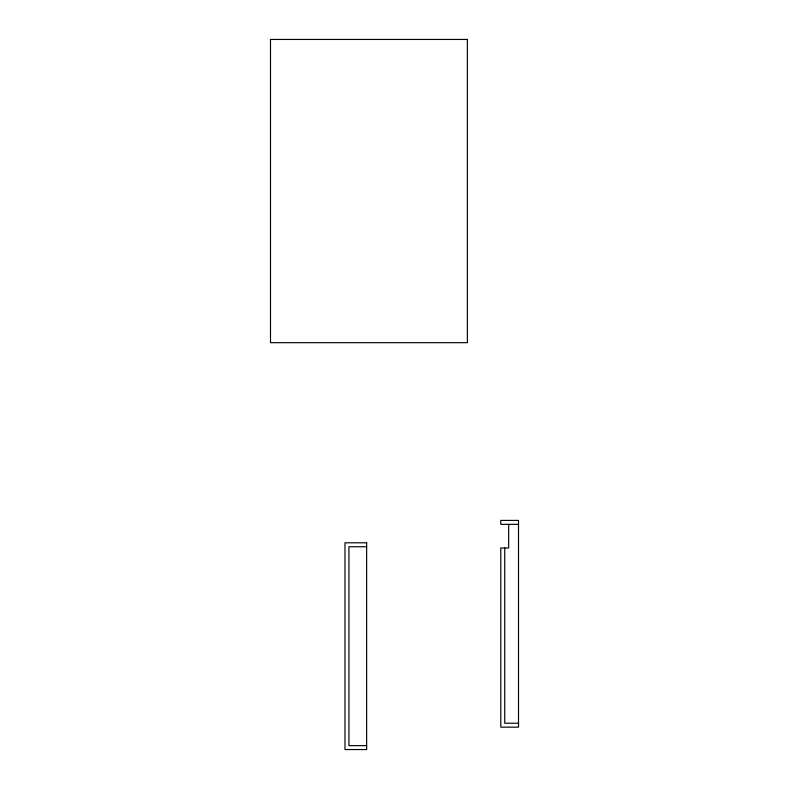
<?xml version="1.0" encoding="UTF-8"?>
<svg xmlns="http://www.w3.org/2000/svg" width="789" height="789" viewBox="0 0 789 789"><rect width="100%" height="100%" fill="white"/><g stroke="black" fill="none" stroke-linecap="round" stroke-linejoin="round"><path stroke-width="1.18" d="M518.511 524.35L500.798 524.35L500.798 520.415L518.511 520.415L518.511 727.162L500.798 727.162L500.798 547.98L508.668 547.98L508.668 524.35M366.638 546.747L348.925 546.747L348.925 745.615L366.638 745.615M518.511 723.217L504.733 723.217L504.733 547.98M467.384 39.45L270.489 39.45L270.489 342.673L467.384 342.673L467.384 39.45M366.638 542.802L344.98 542.802L344.98 749.55L366.638 749.55L366.638 542.802"/></g></svg>
